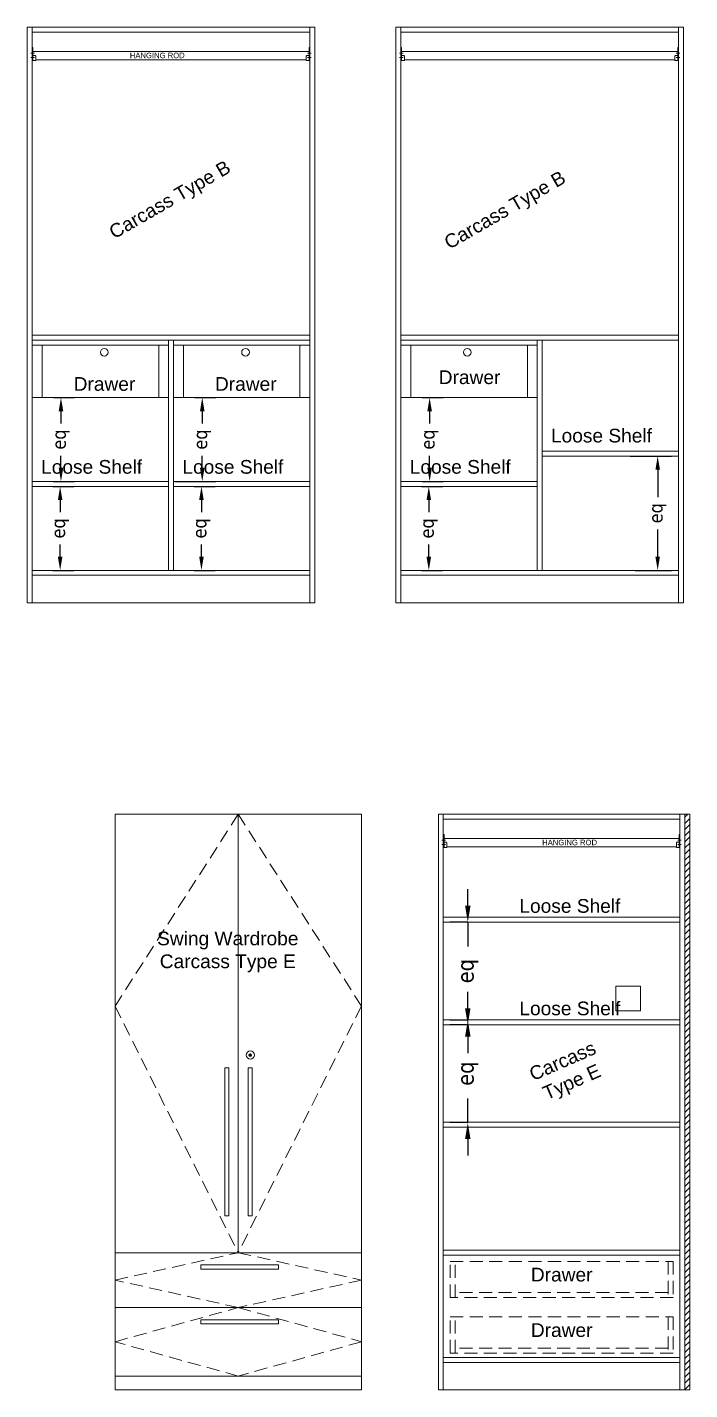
# Model space of a CAD drawing. Header units: millimetres. Extents: x 4065046 to 4134868, y -1476535 to -1460275.
# Drawn here: x 4093835 to 4096255, y -1473245 to -1468273 of the extents above; entities that cross this region are included whole.
import ezdxf

# ---------------------------------------------------------------- set-up
doc = ezdxf.new("R2010")
doc.units = ezdxf.units.MM
doc.header["$LTSCALE"] = 15
doc.header["$PDMODE"] = 35
doc.linetypes.add('HIDDEN', pattern=[9.525, 6.35, -3.175])
doc.linetypes.add('HIDDENX2', pattern=[19.05, 12.7, -6.35])
doc.layers.add('Hanging Rod', color=5, linetype='Continuous')
doc.layers.add('LS_DR_TEXT', color=7, linetype='Continuous')
for name, color, linetype, lineweight in [('LS_DR_ELECTRICAL', 1, 'Continuous', 0), ('Shutter Opening', 8, 'HIDDEN', 13), ('Text', 7, 'Continuous', 5)]:
    doc.layers.add(name, color=color, linetype=linetype, lineweight=lineweight)
doc.styles.add('ARIAL', font='arial.ttf', dxfattribs={"height": 50})
doc.styles.add('ROMANS', font='tahoma.ttf')
doc.styles.get("Standard").update_dxf_attribs({"font": 'arial.ttf'})
doc.dimstyles.new('MD50', dxfattribs={"dimscale": 50, "dimtxt": 1.9, "dimasz": 1.3, "dimexe": 1.3, "dimexo": 2.38, "dimgap": 1, "dimtad": 1, "dimdec": 0, "dimzin": 3, "dimdsep": 46, "dimtxsty": 'ROMANS', "dimblk": 'OBLIQUE', "dimcen": -1.9, "dimdle": 1.3, "dimclrd": 150, "dimclre": 150, "dimclrt": 256, "dimadec": 0, "dimazin": 0, "dimtfac": 1, "dimtdec": 0, "dimtix": 1, "dimtmove": 2, "dimatfit": 3, "dimfxl": 1, "dimtolj": 1, "dimtzin": 3, "dimarcsym": 0})

# ---------------------------------------------------------------- blocks, each defined once
blk = doc.blocks.new('*D205')
at = {"color": 8, "ltscale": 0.25, "transparency": 16777216}
for p, q in [((4095277.6, -1469624.6), (4095354.7, -1469624.6)), ((4095277.6, -1469930.8), (4095354.7, -1469930.8))]:
    blk.add_line(p, q, dxfattribs=at)
at = {"color": 152, "ltscale": 0.25, "transparency": 16777216}
for p, q in [((4095304.7, -1469674.6), (4095304.7, -1469718.9)), ((4095304.7, -1469880.8), (4095304.7, -1469836.6))]:
    blk.add_line(p, q, dxfattribs=at)
for points in [[(4095296.4, -1469674.6), (4095313.1, -1469674.6), (4095304.7, -1469624.6)], [(4095296.4, -1469880.8), (4095313.1, -1469880.8), (4095304.7, -1469930.8)]]:
    blk.add_solid(points, dxfattribs=at)
at = {"layer": 'Defpoints', "color": 0, "ltscale": 0.25, "transparency": 16777216}
for p in [(4095252.6, -1469624.6), (4095252.6, -1469930.8), (4095304.7, -1469930.8)]:
    blk.add_point(p, dxfattribs=at)
at = {"lineweight": 20, "ltscale": 0.25, "transparency": 16777216, "insert": (4095304.7, -1469777.7), "char_height": 50, "attachment_point": 5, "rotation": 90, "style": 'ROMANS'}
blk.add_mtext('\\A1;eq', dxfattribs=at)
blk = doc.blocks.new('*D206')
at = {"color": 8, "ltscale": 0.25, "transparency": 16777216}
for p, q in [((4095274.6, -1469948.8), (4095351.8, -1469948.8)), ((4095274.6, -1470255.2), (4095351.8, -1470255.2))]:
    blk.add_line(p, q, dxfattribs=at)
at = {"color": 152, "ltscale": 0.25, "transparency": 16777216}
for p, q in [((4095301.8, -1469998.8), (4095301.8, -1470043.2)), ((4095301.8, -1470205.2), (4095301.8, -1470160.8))]:
    blk.add_line(p, q, dxfattribs=at)
for points in [[(4095293.4, -1469998.8), (4095310.1, -1469998.8), (4095301.8, -1469948.8)], [(4095293.4, -1470205.2), (4095310.1, -1470205.2), (4095301.8, -1470255.2)]]:
    blk.add_solid(points, dxfattribs=at)
at = {"layer": 'Defpoints', "color": 0, "ltscale": 0.25, "transparency": 16777216}
for p in [(4095249.6, -1469948.8), (4095249.6, -1470255.2), (4095301.8, -1470255.2)]:
    blk.add_point(p, dxfattribs=at)
at = {"lineweight": 20, "ltscale": 0.25, "transparency": 16777216, "insert": (4095301.8, -1470102), "char_height": 50, "attachment_point": 5, "rotation": 90, "style": 'ROMANS'}
blk.add_mtext('\\A1;eq', dxfattribs=at)
blk = doc.blocks.new('*D207')
at = {"color": 8, "ltscale": 0.25, "transparency": 16777216}
for p, q in [((4096037.5, -1469838.1), (4096187.5, -1469838.1)), ((4096055.8, -1470255.2), (4096187.5, -1470255.2))]:
    blk.add_line(p, q, dxfattribs=at)
at = {"color": 152, "ltscale": 0.25, "transparency": 16777216}
for p, q in [((4096137.5, -1469888.1), (4096137.5, -1469987.8)), ((4096137.5, -1470205.2), (4096137.5, -1470105.5))]:
    blk.add_line(p, q, dxfattribs=at)
for points in [[(4096129.2, -1469888.1), (4096145.8, -1469888.1), (4096137.5, -1469838.1)], [(4096129.2, -1470205.2), (4096145.8, -1470205.2), (4096137.5, -1470255.2)]]:
    blk.add_solid(points, dxfattribs=at)
at = {"layer": 'Defpoints', "color": 0, "ltscale": 0.25, "transparency": 16777216}
for p in [(4095788.1, -1469838.1), (4096030.8, -1470255.2), (4096137.5, -1470255.2)]:
    blk.add_point(p, dxfattribs=at)
at = {"lineweight": 20, "ltscale": 0.25, "transparency": 16777216, "insert": (4096137.5, -1470046.7), "char_height": 50, "attachment_point": 5, "rotation": 90, "style": 'ROMANS'}
blk.add_mtext('\\A1;eq', dxfattribs=at)
blk = doc.blocks.new('*D231')
at = {"color": 8, "ltscale": 0.25, "transparency": 16777216}
for p, q in [((4093931.4, -1469624.6), (4094008.5, -1469624.6)), ((4093931.4, -1469930.8), (4094008.5, -1469930.8))]:
    blk.add_line(p, q, dxfattribs=at)
at = {"color": 152, "ltscale": 0.25, "transparency": 16777216}
for p, q in [((4093958.5, -1469674.6), (4093958.5, -1469718.9)), ((4093958.5, -1469880.8), (4093958.5, -1469836.6))]:
    blk.add_line(p, q, dxfattribs=at)
for points in [[(4093950.2, -1469674.6), (4093966.9, -1469674.6), (4093958.5, -1469624.6)], [(4093950.2, -1469880.8), (4093966.9, -1469880.8), (4093958.5, -1469930.8)]]:
    blk.add_solid(points, dxfattribs=at)
at = {"layer": 'Defpoints', "color": 0, "ltscale": 0.25, "transparency": 16777216}
for p in [(4093906.4, -1469624.6), (4093906.4, -1469930.8), (4093958.5, -1469930.8)]:
    blk.add_point(p, dxfattribs=at)
at = {"lineweight": 20, "ltscale": 0.25, "transparency": 16777216, "insert": (4093958.5, -1469777.7), "char_height": 50, "attachment_point": 5, "rotation": 90, "style": 'ROMANS'}
blk.add_mtext('\\A1;eq', dxfattribs=at)
blk = doc.blocks.new('*D232')
at = {"color": 8, "ltscale": 0.25, "transparency": 16777216}
for p, q in [((4093928.4, -1469948.8), (4094005.6, -1469948.8)), ((4093928.4, -1470255.2), (4094005.6, -1470255.2))]:
    blk.add_line(p, q, dxfattribs=at)
at = {"color": 152, "ltscale": 0.25, "transparency": 16777216}
for p, q in [((4093955.6, -1469998.8), (4093955.6, -1470043.2)), ((4093955.6, -1470205.2), (4093955.6, -1470160.8))]:
    blk.add_line(p, q, dxfattribs=at)
for points in [[(4093947.2, -1469998.8), (4093963.9, -1469998.8), (4093955.6, -1469948.8)], [(4093947.2, -1470205.2), (4093963.9, -1470205.2), (4093955.6, -1470255.2)]]:
    blk.add_solid(points, dxfattribs=at)
at = {"layer": 'Defpoints', "color": 0, "ltscale": 0.25, "transparency": 16777216}
for p in [(4093903.4, -1469948.8), (4093903.4, -1470255.2), (4093955.6, -1470255.2)]:
    blk.add_point(p, dxfattribs=at)
at = {"lineweight": 20, "ltscale": 0.25, "transparency": 16777216, "insert": (4093955.6, -1470102), "char_height": 50, "attachment_point": 5, "rotation": 90, "style": 'ROMANS'}
blk.add_mtext('\\A1;eq', dxfattribs=at)
blk = doc.blocks.new('*D235')
at = {"color": 8, "ltscale": 0.25, "transparency": 16777216}
for p, q in [((4094447.4, -1469624.6), (4094524.5, -1469624.6)), ((4094374.5, -1469930.8), (4094524.5, -1469930.8))]:
    blk.add_line(p, q, dxfattribs=at)
at = {"color": 152, "ltscale": 0.25, "transparency": 16777216}
for p, q in [((4094474.5, -1469674.6), (4094474.5, -1469718.9)), ((4094474.5, -1469880.8), (4094474.5, -1469836.6))]:
    blk.add_line(p, q, dxfattribs=at)
for points in [[(4094466.2, -1469674.6), (4094482.9, -1469674.6), (4094474.5, -1469624.6)], [(4094466.2, -1469880.8), (4094482.9, -1469880.8), (4094474.5, -1469930.8)]]:
    blk.add_solid(points, dxfattribs=at)
at = {"layer": 'Defpoints', "color": 0, "ltscale": 0.25, "transparency": 16777216}
for p in [(4094422.4, -1469624.6), (4093906.4, -1469930.8), (4094474.5, -1469930.8)]:
    blk.add_point(p, dxfattribs=at)
at = {"lineweight": 20, "ltscale": 0.25, "transparency": 16777216, "insert": (4094474.5, -1469777.7), "char_height": 50, "attachment_point": 5, "rotation": 90, "style": 'ROMANS'}
blk.add_mtext('\\A1;eq', dxfattribs=at)
blk = doc.blocks.new('*D236')
at = {"color": 8, "ltscale": 0.25, "transparency": 16777216}
for p, q in [((4094444.4, -1469948.8), (4094521.6, -1469948.8)), ((4094444.4, -1470255.2), (4094521.6, -1470255.2))]:
    blk.add_line(p, q, dxfattribs=at)
at = {"color": 152, "ltscale": 0.25, "transparency": 16777216}
for p, q in [((4094471.6, -1469998.8), (4094471.6, -1470043.2)), ((4094471.6, -1470205.2), (4094471.6, -1470160.8))]:
    blk.add_line(p, q, dxfattribs=at)
for points in [[(4094463.2, -1469998.8), (4094479.9, -1469998.8), (4094471.6, -1469948.8)], [(4094463.2, -1470205.2), (4094479.9, -1470205.2), (4094471.6, -1470255.2)]]:
    blk.add_solid(points, dxfattribs=at)
at = {"layer": 'Defpoints', "color": 0, "ltscale": 0.25, "transparency": 16777216}
for p in [(4094419.4, -1469948.8), (4094419.4, -1470255.2), (4094471.6, -1470255.2)]:
    blk.add_point(p, dxfattribs=at)
at = {"lineweight": 20, "ltscale": 0.25, "transparency": 16777216, "insert": (4094471.6, -1470102), "char_height": 50, "attachment_point": 5, "rotation": 90, "style": 'ROMANS'}
blk.add_mtext('\\A1;eq', dxfattribs=at)
blk = doc.blocks.new('*D211')
at = {"color": 152, "ltscale": 0.25, "transparency": 16777216}
for p, q in [((4095444.1, -1471479), (4095444.1, -1471419)), ((4095444.1, -1471539), (4095444.1, -1471627.2)), ((4095444.1, -1471896.6), (4095444.1, -1471808.4)), ((4095444.1, -1471956.6), (4095444.1, -1472016.6))]:
    blk.add_line(p, q, dxfattribs=at)
at = {"color": 8, "ltscale": 0.25, "transparency": 16777216}
for p, q in [((4095444.1, -1471539), (4095379.1, -1471539)), ((4095444.1, -1471896.6), (4095379.1, -1471896.6))]:
    blk.add_line(p, q, dxfattribs=at)
at = {"color": 152, "linetype": 'ByBlock', "ltscale": 0.25, "transparency": 16777216}
for points in [[(4095434.1, -1471479), (4095454.1, -1471479), (4095444.1, -1471539)], [(4095434.1, -1471956.6), (4095454.1, -1471956.6), (4095444.1, -1471896.6)]]:
    blk.add_solid(points, dxfattribs=at)
at = {"layer": 'Defpoints', "color": 0, "linetype": 'ByBlock', "ltscale": 0.25, "transparency": 16777216}
for p in [(4095458.2, -1471539), (4095444.1, -1471896.6), (4095458.2, -1471896.6)]:
    blk.add_point(p, dxfattribs=at)
at = {"linetype": 'ByBlock', "lineweight": 20, "ltscale": 0.25, "transparency": 16777216, "insert": (4095444.1, -1471717.8), "char_height": 60, "attachment_point": 5, "rotation": 90, "style": 'ROMANS'}
blk.add_mtext('\\A1;eq', dxfattribs=at)
blk = doc.blocks.new('*D212')
at = {"color": 152, "ltscale": 0.25, "transparency": 16777216}
for p, q in [((4095444.1, -1471853), (4095444.1, -1471793)), ((4095444.1, -1471913), (4095444.1, -1472001.2)), ((4095444.1, -1472270.6), (4095444.1, -1472182.4)), ((4095444.1, -1472330.6), (4095444.1, -1472390.6))]:
    blk.add_line(p, q, dxfattribs=at)
at = {"color": 8, "ltscale": 0.25, "transparency": 16777216}
for p, q in [((4095444.1, -1471913), (4095379.1, -1471913)), ((4095444.1, -1472270.6), (4095379.1, -1472270.6))]:
    blk.add_line(p, q, dxfattribs=at)
at = {"color": 152, "linetype": 'ByBlock', "ltscale": 0.25, "transparency": 16777216}
for points in [[(4095434.1, -1471853), (4095454.1, -1471853), (4095444.1, -1471913)], [(4095434.1, -1472330.6), (4095454.1, -1472330.6), (4095444.1, -1472270.6)]]:
    blk.add_solid(points, dxfattribs=at)
at = {"layer": 'Defpoints', "color": 0, "linetype": 'ByBlock', "ltscale": 0.25, "transparency": 16777216}
for p in [(4095458.2, -1471913), (4095444.1, -1472270.6), (4095458.2, -1472270.6)]:
    blk.add_point(p, dxfattribs=at)
at = {"linetype": 'ByBlock', "lineweight": 20, "ltscale": 0.25, "transparency": 16777216, "insert": (4095444.1, -1472091.8), "char_height": 60, "attachment_point": 5, "rotation": 90, "style": 'ROMANS'}
blk.add_mtext('\\A1;eq', dxfattribs=at)

msp = doc.modelspace()

# ---------------------------------------------------------------- hatches: boundary and pattern name
at = {"linetype": 'ByBlock', "lineweight": 20, "ltscale": 0.25}
h = msp.add_hatch(dxfattribs=at)
h.set_pattern_fill('ANSI31', color=6, scale=5)
h.set_pattern_definition([(45, (1714253.582, -1266039.575), (-11.22532015, 11.22532015), [])])
h.paths.add_polyline_path([(4096254.7, -1471145.3), (4096236.7, -1471145.3), (4096236.7, -1472745.3), (4096236.7, -1472945.3), (4096236.7, -1473195.3), (4096236.7, -1473245.3), (4096254.7, -1473245.3)])

# ---------------------------------------------------------------- linework, layer by layer
at = {"lineweight": 20}
for p, q in [((4093835.4, -1468273.2), (4093835.4, -1470373.2)), ((4093835.4, -1468273.2), (4093835.4, -1470373.2)), ((4094885.4, -1468273.2), (4094885.4, -1470373.2)), ((4094885.4, -1468273.2), (4094885.4, -1470373.2)), ((4094885.4, -1468273.2), (4094885.4, -1470373.2)), ((4095181.6, -1468273.2), (4095181.6, -1470373.2)), ((4095181.6, -1468273.2), (4095181.6, -1470373.2)), ((4095207.6, -1468367.7), (4095194.5, -1468367.7)), ((4095207.6, -1468383.7), (4095194.5, -1468383.7)), ((4096205.5, -1468367.7), (4096218.6, -1468367.7)), ((4096205.5, -1468383.7), (4096218.6, -1468383.7)), ((4093835.4, -1470373.2), (4094885.4, -1470373.2)), ((4095181.6, -1470373.2), (4096231.6, -1470373.2)), ((4095362.7, -1471239.8), (4095349.6, -1471239.8)), ((4096210.6, -1471239.8), (4096223.7, -1471239.8)), ((4095362.7, -1471255.8), (4095349.6, -1471255.8)), ((4096210.6, -1471255.8), (4096223.7, -1471255.8)), ((4094649.4, -1472019.4), (4094650.4, -1472019.4)), ((4094649.4, -1472019.4), (4094649.4, -1472022.6)), ((4094649.4, -1472025.3), (4094649.4, -1472028.4)), ((4094649.4, -1472028.4), (4094650.4, -1472028.4)), ((4094650.4, -1472019.4), (4094650.4, -1472022.6)), ((4094650.4, -1472025.3), (4094650.4, -1472028.4))]:
    msp.add_line(p, q, dxfattribs=at)
at = {"color": 3, "lineweight": 20}
for p, q in [((4093861.4, -1468367.7), (4093848.3, -1468367.7)), ((4093861.4, -1468383.7), (4093848.3, -1468383.7)), ((4094859.3, -1468367.7), (4094872.4, -1468367.7)), ((4094859.3, -1468383.7), (4094872.4, -1468383.7))]:
    msp.add_line(p, q, dxfattribs=at)
at = {"lineweight": 20, "ltscale": 0.25}
for p, q in [((4096236.7, -1471145.3), (4095336.7, -1471145.3)), ((4096236.7, -1471145.3), (4095336.7, -1471145.3)), ((4095354.7, -1473245.3), (4095354.7, -1471145.3)), ((4095354.7, -1471163.3), (4096218.7, -1471163.3)), ((4096218.7, -1471145.3), (4096218.7, -1473245.3)), ((4096218.7, -1472736.3), (4095354.7, -1472736.3)), ((4096218.7, -1472754.3), (4095354.7, -1472754.3)), ((4096218.7, -1473245.3), (4096218.7, -1472945.3)), ((4096218.7, -1473127.3), (4095354.7, -1473127.3)), ((4096218.7, -1473145.3), (4095354.7, -1473145.3))]:
    msp.add_line(p, q, dxfattribs=at)
at = {"lineweight": 20}
for points in [[(4093853.4, -1468273.2), (4093835.4, -1468273.2), (4093835.4, -1470373.2), (4093853.4, -1470373.2)], [(4093853.4, -1468273.2), (4094867.4, -1468273.2), (4094867.4, -1468291.2), (4093853.4, -1468291.2)], [(4094885.4, -1468273.2), (4094867.4, -1468273.2), (4094867.4, -1470373.2), (4094885.4, -1470373.2)], [(4095199.6, -1468273.2), (4095181.6, -1468273.2), (4095181.6, -1470373.2), (4095199.6, -1470373.2)], [(4095199.6, -1468273.2), (4096213.6, -1468273.2), (4096213.6, -1468291.2), (4095199.6, -1468291.2)], [(4096231.6, -1468273.2), (4096213.6, -1468273.2), (4096213.6, -1470373.2), (4096231.6, -1470373.2)], [(4093853.4, -1469397.1), (4094867.4, -1469397.1), (4094867.4, -1469415.1), (4093853.4, -1469415.1)], [(4095199.6, -1469397.1), (4096213.6, -1469397.1), (4096213.6, -1469415.1), (4095199.6, -1469415.1)], [(4094369.4, -1470255.2), (4094369.4, -1469415.1), (4094351.4, -1469415.1), (4094351.4, -1470255.2)], [(4095715.6, -1470255.2), (4095715.6, -1469415.1), (4095697.6, -1469415.1), (4095697.6, -1470255.2)], [(4093853.4, -1470255.2), (4094867.4, -1470255.2), (4094867.4, -1470273.2), (4093853.4, -1470273.2)], [(4095199.6, -1470255.2), (4096213.6, -1470255.2), (4096213.6, -1470273.2), (4095199.6, -1470273.2)]]:
    msp.add_lwpolyline(points, close=True, dxfattribs=at)
at = {"color": 5, "lineweight": 20}
for points in [[(4093856.4, -1468376.3), (4093856.4, -1468361.2), (4094864.4, -1468361.2), (4094864.4, -1468376.3)], [(4094854.4, -1468392.2), (4093866.4, -1468392.2)], [(4095357.7, -1471247.4), (4095357.7, -1471233.3), (4096215.7, -1471233.3), (4096215.7, -1471247.4)], [(4096205.7, -1471264.3), (4095367.7, -1471264.3)]]:
    msp.add_lwpolyline(points, dxfattribs=at)
at = {"lineweight": 20}
for points in [[(4095202.6, -1468376.3), (4095202.6, -1468361.2), (4096210.6, -1468361.2), (4096210.6, -1468376.3)], [(4096200.6, -1468392.2), (4095212.6, -1468392.2)]]:
    msp.add_lwpolyline(points, dxfattribs=at)
at = {"color": 3, "lineweight": 20, "ltscale": 0.25}
for points in [[(4095715.6, -1469820.1), (4096213.6, -1469820.1), (4096213.6, -1469838.1), (4095715.6, -1469838.1)], [(4093853.4, -1469930.8), (4094351.4, -1469930.8), (4094351.4, -1469948.8), (4093853.4, -1469948.8)], [(4094369.4, -1469930.8), (4094867.4, -1469930.8), (4094867.4, -1469948.8), (4094369.4, -1469948.8)], [(4095199.6, -1469930.8), (4095697.6, -1469930.8), (4095697.6, -1469948.8), (4095199.6, -1469948.8)], [(4095354.7, -1471521), (4096218.7, -1471521), (4096218.7, -1471539), (4095354.7, -1471539)], [(4095354.7, -1471895), (4096218.7, -1471895), (4096218.7, -1471913), (4095354.7, -1471913)]]:
    msp.add_lwpolyline(points, close=True, dxfattribs=at)
at = {"linetype": 'HIDDEN', "lineweight": 20}
for points in [[(4093853.4, -1470373.2), (4094867.4, -1470373.2), (4094867.4, -1470273.2), (4093853.4, -1470273.2)], [(4095199.6, -1470373.2), (4096213.6, -1470373.2), (4096213.6, -1470273.2), (4095199.6, -1470273.2)]]:
    msp.add_lwpolyline(points, close=True, dxfattribs=at)
at = {"color": 0, "linetype": 'ByBlock', "lineweight": 20, "ltscale": 0.25}
for points in [[(4094155.9, -1473245.3), (4095055.9, -1473245.3), (4095055.9, -1471145.3), (4094155.9, -1471145.3)], [(4095336.7, -1473245.3), (4096236.7, -1473245.3), (4096236.7, -1471145.3), (4095336.7, -1471145.3)], [(4096236.7, -1471145.3), (4096254.7, -1471145.3), (4096254.7, -1473245.3), (4096236.7, -1473245.3)], [(4094469.5, -1472790), (4094753.5, -1472790), (4094753.5, -1472805), (4094469.5, -1472805)], [(4094469.5, -1472990), (4094753.5, -1472990), (4094753.5, -1473005), (4094469.5, -1473005)]]:
    msp.add_lwpolyline(points, close=True, dxfattribs=at)
at = {"lineweight": 20, "ltscale": 0.25}
for points in [[(4094155.9, -1471145.3), (4094605.9, -1471145.3), (4094605.9, -1472745.3), (4094155.9, -1472745.3)], [(4095055.9, -1471145.3), (4094605.9, -1471145.3), (4094605.9, -1472745.3), (4095055.9, -1472745.3)], [(4095336.7, -1471145.3), (4096236.7, -1471145.3), (4096236.7, -1473245.3), (4095336.7, -1473245.3)], [(4094556.5, -1472070.3), (4094571.5, -1472070.3), (4094571.5, -1472610.3), (4094556.5, -1472610.3)], [(4094641.9, -1472070.3), (4094656.9, -1472070.3), (4094656.9, -1472610.3), (4094641.9, -1472610.3)], [(4095354.7, -1472269), (4096218.7, -1472269), (4096218.7, -1472287), (4095354.7, -1472287)], [(4094155.9, -1472945.3), (4095055.9, -1472945.3), (4095055.9, -1472745.3), (4094155.9, -1472745.3)], [(4094155.9, -1473195.3), (4095055.9, -1473195.3), (4095055.9, -1472945.3), (4094155.9, -1472945.3)], [(4095055.9, -1473195.3), (4094155.9, -1473195.3), (4094155.9, -1473245.3), (4095055.9, -1473245.3)]]:
    msp.add_lwpolyline(points, close=True, dxfattribs=at)
at = {"lineweight": 20}
for radius in [15, 5]:
    msp.add_circle((4094649.9, -1472023.9), radius, dxfattribs=at)
for start, end in [(110.4067, 249.5933), (290.4067, 69.5933)]:
    msp.add_arc((4094649.9, -1472023.9), 1.43, start, end, dxfattribs=at)
at = {"layer": 'Hanging Rod', "lineweight": 20}
for p, q in [((4093853.4, -1468394.2), (4093853.4, -1468346.7)), ((4093853.4, -1468346.7), (4093856.4, -1468346.7)), ((4093856.4, -1468346.7), (4093856.4, -1468366.2)), ((4094867.4, -1468346.7), (4094864.4, -1468346.7)), ((4094864.4, -1468346.7), (4094864.4, -1468366.2)), ((4094867.4, -1468394.2), (4094867.4, -1468346.7)), ((4095199.6, -1468394.2), (4095199.6, -1468346.7)), ((4095199.6, -1468346.7), (4095202.6, -1468346.7)), ((4095202.6, -1468346.7), (4095202.6, -1468366.2)), ((4096213.6, -1468346.7), (4096210.6, -1468346.7)), ((4096210.6, -1468346.7), (4096210.6, -1468366.2)), ((4096213.6, -1468394.2), (4096213.6, -1468346.7)), ((4093856.4, -1468394.2), (4093853.4, -1468394.2)), ((4093856.4, -1468394.2), (4093856.4, -1468366.2)), ((4093864.4, -1468376.3), (4093856.4, -1468376.3)), ((4093866.4, -1468394.2), (4093856.4, -1468394.2)), ((4093866.4, -1468378.3), (4093866.4, -1468394.2)), ((4094854.4, -1468378.3), (4094854.4, -1468394.2)), ((4094854.4, -1468394.2), (4094864.4, -1468394.2)), ((4094856.4, -1468376.3), (4094864.4, -1468376.3)), ((4094864.4, -1468394.2), (4094864.4, -1468366.2)), ((4094864.4, -1468394.2), (4094867.4, -1468394.2)), ((4095202.6, -1468394.2), (4095199.6, -1468394.2)), ((4095202.6, -1468394.2), (4095202.6, -1468366.2)), ((4095210.6, -1468376.3), (4095202.6, -1468376.3)), ((4095212.6, -1468394.2), (4095202.6, -1468394.2)), ((4095212.6, -1468378.3), (4095212.6, -1468394.2)), ((4096200.6, -1468378.3), (4096200.6, -1468394.2)), ((4096200.6, -1468394.2), (4096210.6, -1468394.2)), ((4096202.6, -1468376.3), (4096210.6, -1468376.3)), ((4096210.6, -1468394.2), (4096210.6, -1468366.2)), ((4096210.6, -1468394.2), (4096213.6, -1468394.2)), ((4095354.7, -1471266.3), (4095354.7, -1471218.8)), ((4095354.7, -1471218.8), (4095357.7, -1471218.8)), ((4095357.7, -1471218.8), (4095357.7, -1471238.3)), ((4095357.7, -1471266.3), (4095357.7, -1471238.3)), ((4096218.7, -1471218.8), (4096215.7, -1471218.8)), ((4096215.7, -1471218.8), (4096215.7, -1471238.3)), ((4096215.7, -1471266.3), (4096215.7, -1471238.3)), ((4096218.7, -1471266.3), (4096218.7, -1471218.8)), ((4095357.7, -1471266.3), (4095354.7, -1471266.3)), ((4095365.7, -1471247.4), (4095357.7, -1471247.4)), ((4095367.7, -1471266.3), (4095357.7, -1471266.3)), ((4095367.7, -1471249.4), (4095367.7, -1471266.3)), ((4096205.7, -1471249.4), (4096205.7, -1471266.3)), ((4096205.7, -1471266.3), (4096215.7, -1471266.3)), ((4096207.7, -1471247.4), (4096215.7, -1471247.4)), ((4096215.7, -1471266.3), (4096218.7, -1471266.3))]:
    msp.add_line(p, q, dxfattribs=at)
for centre, start, end in [((4093864.4, -1468378.3), 0, 90), ((4094856.4, -1468378.3), 90, 180), ((4095210.6, -1468378.3), 0, 90), ((4096202.6, -1468378.3), 90, 180), ((4095365.7, -1471249.4), 0, 90), ((4096207.7, -1471249.4), 90, 180)]:
    msp.add_arc(centre, 2, start, end, dxfattribs=at)
at = {"layer": 'LS_DR_ELECTRICAL', "lineweight": 20, "ltscale": 0.25}
msp.add_lwpolyline([(4095984.7, -1471772.3), (4095984.7, -1471862.3), (4096074.7, -1471862.3), (4096074.7, -1471772.3), (4095984.7, -1471772.3)], dxfattribs=at)
at = {"layer": 'LS_DR_TEXT', "color": 3, "lineweight": 20, "ltscale": 0.25}
for p, q in [((4093889.4, -1469433.1), (4093889.4, -1469624.6)), ((4094315.4, -1469433.1), (4094315.4, -1469624.6)), ((4094405.4, -1469433.1), (4094405.4, -1469624.6)), ((4094831.4, -1469433.1), (4094831.4, -1469624.6)), ((4095235.6, -1469433.1), (4095235.6, -1469624.6)), ((4095661.6, -1469433.1), (4095661.6, -1469624.6)), ((4093889.4, -1469624.6), (4094315.4, -1469624.6)), ((4094405.4, -1469624.6), (4094831.4, -1469624.6)), ((4095235.6, -1469624.6), (4095661.6, -1469624.6))]:
    msp.add_line(p, q, dxfattribs=at)
for points in [[(4094351.4, -1469415.1), (4094351.4, -1469433.1), (4093853.4, -1469433.1), (4093853.4, -1469415.1)], [(4094351.4, -1469415.1), (4093853.4, -1469415.1)], [(4094867.4, -1469415.1), (4094867.4, -1469433.1), (4094369.4, -1469433.1), (4094369.4, -1469415.1)], [(4094867.4, -1469415.1), (4094369.4, -1469415.1)], [(4095697.6, -1469415.1), (4095697.6, -1469433.1), (4095199.6, -1469433.1), (4095199.6, -1469415.1)], [(4095697.6, -1469415.1), (4095199.6, -1469415.1)]]:
    msp.add_lwpolyline(points, dxfattribs=at)
for points in [[(4093853.4, -1469433.1), (4094351.4, -1469433.1), (4094351.4, -1469624.6), (4093853.4, -1469624.6)], [(4094369.4, -1469433.1), (4094867.4, -1469433.1), (4094867.4, -1469624.6), (4094369.4, -1469624.6)], [(4095199.6, -1469433.1), (4095697.6, -1469433.1), (4095697.6, -1469624.6), (4095199.6, -1469624.6)]]:
    msp.add_lwpolyline(points, close=True, dxfattribs=at)
for centre in [(4094116.5, -1469459.3), (4094632.5, -1469459.3), (4095442.1, -1469459.3)]:
    msp.add_circle(centre, 14, dxfattribs=at)
at = {"layer": 'Shutter Opening', "lineweight": 20, "ltscale": 0.25}
for p, q in [((4094155.9, -1472545.3), (4094155.9, -1471695.3)), ((4095055.9, -1472545.3), (4095055.9, -1471695.3)), ((4096236.7, -1472545.3), (4096236.7, -1471695.3))]:
    msp.add_line(p, q, dxfattribs=at)
at = {"layer": 'Shutter Opening', "color": 251, "linetype": 'HIDDENX2', "lineweight": 20, "ltscale": 0.25}
for p, q in [((4095397.7, -1472908.8), (4095397.7, -1472776.8)), ((4096175.7, -1472776.8), (4096175.7, -1472908.8)), ((4096175.7, -1472890.8), (4095397.7, -1472890.8)), ((4095397.7, -1473111.3), (4095397.7, -1472979.3)), ((4096175.7, -1472979.3), (4096175.7, -1473111.3)), ((4096175.7, -1473093.3), (4095397.7, -1473093.3))]:
    msp.add_line(p, q, dxfattribs=at)
for points in [[(4094605.9, -1471145.3), (4094155.9, -1471845.3), (4094605.9, -1472745.3)], [(4094605.9, -1471145.3), (4095055.9, -1471845.3), (4094605.9, -1472745.3)], [(4094155.9, -1472845.3), (4094605.9, -1472745.3), (4095055.9, -1472845.3), (4094605.9, -1472945.3), (4094155.9, -1472845.3)], [(4094155.9, -1473070.3), (4094605.9, -1472945.3), (4095055.9, -1473070.3), (4094605.9, -1473195.3), (4094155.9, -1473070.3)]]:
    msp.add_lwpolyline(points, dxfattribs=at)
for points in [[(4095379.7, -1472776.8), (4096193.7, -1472776.8), (4096193.7, -1472908.8), (4095379.7, -1472908.8)], [(4095379.7, -1472979.3), (4096193.7, -1472979.3), (4096193.7, -1473111.3), (4095379.7, -1473111.3)]]:
    msp.add_lwpolyline(points, close=True, dxfattribs=at)

# ---------------------------------------------------------------- texts
at = {"lineweight": 20, "ltscale": 0.25, "char_height": 50, "attachment_point": 1, "style": 'ARIAL'}
for s, width, insert, rotation in [('Carcass Type B', 742.986, (4094127.9, -1469004.1), 30), ('Carcass Type B ', 742.986, (4095351.5, -1469041.9), 30), ('\\pxqc;Carcass\\PType E', 331.466, (4095628, -1472088.7), 23.6383)]:
    msp.add_mtext_dynamic_manual_height_columns(s, width=width, gutter_width=250, heights=[0], dxfattribs=dict(at, insert=insert, rotation=rotation))
at = {"color": 0, "lineweight": 20, "ltscale": 0.25, "char_height": 50, "attachment_point": 1, "style": 'ARIAL'}
for s, width, insert in [('Drawer', 15.041, (4094004.9, -1469549.8)), ('Drawer', 15.041, (4094520.9, -1469549.8)), ('Drawer', 15.041, (4095338, -1469525.3)), ('Loose Shelf', 539.35, (4095747.8, -1469738.4)), ('Loose Shelf', 539.35, (4093886, -1469852.4)), ('Loose Shelf', 539.35, (4094402, -1469852.4)), ('Loose Shelf', 539.35, (4095232.2, -1469852.4))]:
    msp.add_mtext_dynamic_manual_height_columns(s, width=width, gutter_width=250, heights=[0], dxfattribs=dict(at, insert=insert))
at = {"color": 0, "lineweight": 20, "ltscale": 0.25, "char_height": 50, "width": 485.09, "attachment_point": 1, "style": 'ARIAL'}
for insert in [(4095632.5, -1471454.7), (4095632.5, -1471828.7)]:
    msp.add_mtext('\\pxt0.68877;Loose Shelf', dxfattribs=dict(at, insert=insert))
at = {"color": 0, "linetype": 'ByBlock', "lineweight": 20, "ltscale": 0.25, "insert": (4094242.2, -1471573.4), "char_height": 50, "width": 650.997, "attachment_point": 1, "style": 'ARIAL'}
msp.add_mtext('\\pxqc;Swing Wardrobe \\PCarcass Type E', dxfattribs=at)
at = {"color": 251, "lineweight": 20, "ltscale": 0.25, "char_height": 50, "attachment_point": 1, "style": 'ARIAL'}
for insert in [(4095674.4, -1472800.1), (4095674.4, -1473002.6)]:
    msp.add_mtext_dynamic_manual_height_columns('Drawer', width=26.954, gutter_width=250, heights=[0], dxfattribs=dict(at, insert=insert))
at = {"layer": 'Text', "lineweight": 20, "ltscale": 3, "char_height": 20, "attachment_point": 2}
for insert, width in [((4094310.2, -1468366), 870.207), ((4095815.9, -1471238.1), 1320.207)]:
    msp.add_mtext('\\pxqc;HANGING ROD', dxfattribs=dict(at, insert=insert, width=width))

# ---------------------------------------------------------------- dimensions: what is measured, and where the dimension line sits
at = {"lineweight": 20, "ltscale": 0.25}
for base, p1, p2, picture, middle in [((4093958.5, -1469930.8), (4093906.4, -1469624.6), (4093906.4, -1469930.8), '*D231', (4093958.5, -1469777.7)), ((4094474.5, -1469930.8), (4094422.4, -1469624.6), (4093906.4, -1469930.8), '*D235', (4094474.5, -1469777.7)), ((4095304.7, -1469930.8), (4095252.6, -1469624.6), (4095252.6, -1469930.8), '*D205', (4095304.7, -1469777.7)), ((4096137.5, -1470255.2), (4095788.1, -1469838.1), (4096030.8, -1470255.2), '*D207', (4096137.5, -1470046.7)), ((4093955.6, -1470255.2), (4093903.4, -1469948.8), (4093903.4, -1470255.2), '*D232', (4093955.6, -1470102)), ((4094471.6, -1470255.2), (4094419.4, -1469948.8), (4094419.4, -1470255.2), '*D236', (4094471.6, -1470102)), ((4095301.8, -1470255.2), (4095249.6, -1469948.8), (4095249.6, -1470255.2), '*D206', (4095301.8, -1470102))]:
    dim = msp.add_linear_dim(base=base, p1=p1, p2=p2, angle=90, text='eq', dimstyle='MD50', override={"dimtxt": 1, "dimasz": 1, "dimexe": 1, "dimexo": 0.5, "dimgap": 0.5, "dimtad": 0, "dimdle": 1.2, "dimclrd": 152, "dimclre": 8, "dimtix": 0, "dimfxl": 2, "dimfxlon": 1, "dimlwd": 65535, "dimlwe": 65535, "dimarcsym": 2}, dxfattribs=at)
    dim.commit()
    dim.dimension.update_dxf_attribs({"geometry": picture, "text_midpoint": middle})
at = {"color": 0, "linetype": 'ByBlock', "lineweight": 20, "ltscale": 0.25}
for base, p1, p2, picture, middle in [((4095444.1, -1471896.6), (4095458.2, -1471539), (4095458.2, -1471896.6), '*D211', (4095444.1, -1471717.8)), ((4095444.1, -1472270.6), (4095458.2, -1471913), (4095458.2, -1472270.6), '*D212', (4095444.1, -1472091.8))]:
    dim = msp.add_linear_dim(base=base, p1=p1, p2=p2, angle=90, text='eq', dimstyle='MD50', override={"dimtxt": 1.2, "dimasz": 1.2, "dimtad": 0, "dimdle": 1.2, "dimclrd": 152, "dimclre": 8, "dimfxl": 0.5, "dimfxlon": 1, "dimlwd": 65535, "dimlwe": 65535, "dimarcsym": 2}, dxfattribs=at)
    dim.commit()
    dim.dimension.update_dxf_attribs({"geometry": picture, "text_midpoint": middle})

doc.saveas('drawing.dxf')
